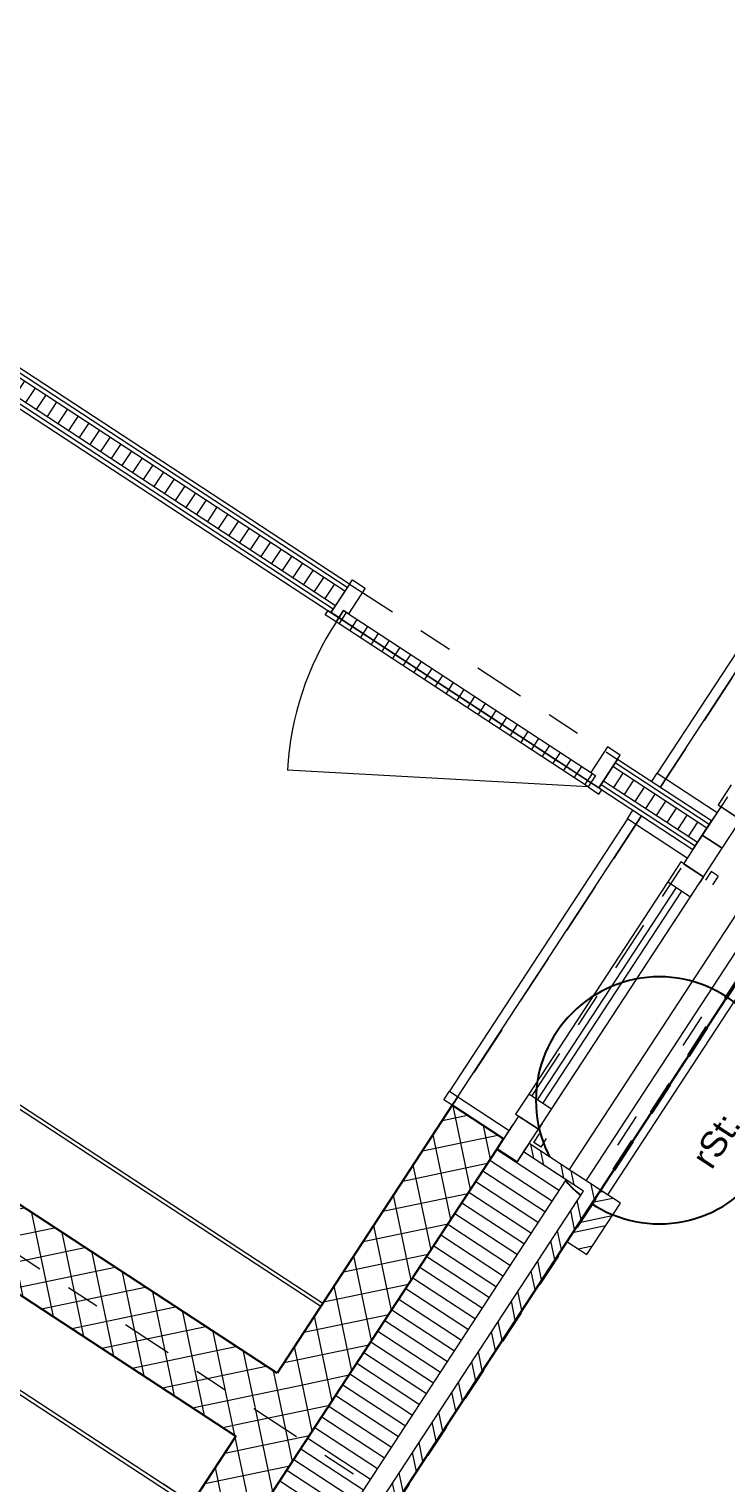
# Model space of a CAD drawing. Header units: metres. Extents: x 2696278.3 to 2696314, y 1245153.2 to 1245192.4.
# Drawn here: x 2696301.103 to 2696303.149, y 1245166.568 to 1245170.835 of the extents above; entities that cross this region are included whole.
import ezdxf

# ---------------------------------------------------------------- set-up
doc = ezdxf.new("R2010")
doc.units = ezdxf.units.M
doc.set_wipeout_variables(frame=1)
for name, pattern in [('000_hbf_Punkt 0.5mm', [0.25, 0, -0.25]), ('000_hbf_Strich 3_1mm Kanten', [0.2, 0.15, -0.05]), ('000_hbf_Strichpunkt 3_1_1mm Achsen', [0.25, 0.15, -0.05, 0, -0.05]), ('Strich 1 für MST 1_200', [0.15, 0.1, -0.05]), ('Strichpunkt 3_1_1mm Achsen', [5, 3, -1, 0, -1]), ('Strichpunkt für MST 1_20', [0.25, 0.15, -0.05, 0, -0.05]), ('Wipeout_Contour', [10000, 0, -10000])]:
    doc.linetypes.add(name, pattern=pattern)
for name, color, linetype in [('010 Fenster', 7, 'Continuous'), ('010 Türen', 7, 'Continuous'), ('0_C21_Aussenwandkonstruktion.3D', 7, 'Continuous'), ('0_C21_Aussenwandkonstruktion.3D Bauteilschraffuren', 7, 'Continuous'), ('0_C21_Aussenwandkonstruktion.3D Schichttrennlinien', 7, 'Continuous'), ('0_C22_Innenwandkonstruktion.3D', 7, 'Continuous'), ('0_C22_Innenwandkonstruktion.3D Bauteilschraffuren', 7, 'Continuous'), ('0_C22_Innenwandkonstruktion.3D Schichttrennlinien', 7, 'Continuous'), ('0_E23_Fassadenbekleidung.3D', 7, 'Continuous'), ('0_E23_Fassadenbekleidung.3D Bauteilschraffuren', 7, 'Continuous'), ('0_E26_Absturzsicherung.3D', 7, 'Continuous'), ('0_E33_Sonnenschutz.3D', 7, 'Continuous'), ('0_G20_Bodenbelag.3D', 7, 'Continuous'), ('1_M01_Achsen.V', 7, 'Continuous'), ('1_R01_Raumstempel.V Kontur', 7, 'Continuous'), ('1_U04_Referenz-Bauperimeter.V', 7, 'Continuous')]:
    doc.layers.add(name, color=color, linetype=linetype)
doc.styles.add('ERSTELLTER_STIL_2', font='arial.ttf')
pattern_1 = [(101.8, (2696295.28941, 1245171.756836), (0.07341505, 0.0153372), []), (101.8, (2696295.264935, 1245171.75172), (0.07341505, 0.0153372), [])]
pattern_2 = [(101.8, (2696295.28941, 1245171.756836), (0.07341505, 0.0153372), []), (191.8, (2696295.28941, 1245171.756836), (-0.0153372, 0.07341505), [])]
pattern_3 = [(191.8, (2696295.28941, 1245171.756836), (-0.0153372, 0.07341505), []), (281.8, (2696295.28941, 1245171.756836), (0.07341505, 0.0153372), [])]
pattern_4 = [(56.8, (2696295.289407, 1245171.756836), (-0.03137866, 0.02053362), [])]

msp = doc.modelspace()

# ---------------------------------------------------------------- linework, layer by layer
at = {"layer": '010 Fenster', "color": 7, "linetype": 'Continuous', "lineweight": 13}
for p, q in [((2696303.8102, 1245169.9688), (2696302.9478, 1245168.6509)), ((2696302.9478, 1245168.6509), (2696302.9729, 1245168.6345)), ((2696303.193, 1245168.5143), (2696303.1344, 1245168.5527)), ((2696302.8601, 1245168.517), (2696302.3373, 1245167.718)), ((2696302.8601, 1245168.517), (2696302.8765, 1245168.5421)), ((2696303.1383, 1245168.4307), (2696303.204, 1245168.5311)), ((2696303.0166, 1245168.3909), (2696302.9783, 1245168.3323)), ((2696303.0836, 1245168.3471), (2696303.0166, 1245168.3909)), ((2696303.025, 1245168.3854), (2696303.0836, 1245168.3471)), ((2696303.0452, 1245168.2885), (2696303.0836, 1245168.3471)), ((2696303.0836, 1245168.3471), (2696303.0726, 1245168.3303)), ((2696302.9783, 1245168.3323), (2696302.5704, 1245167.7089)), ((2696303.0034, 1245168.3159), (2696302.5955, 1245167.6925)), ((2696302.6099, 1245167.6233), (2696303.0726, 1245168.3303)), ((2696302.6122, 1245167.6815), (2696303.0201, 1245168.3049)), ((2696302.9783, 1245168.3323), (2696303.0452, 1245168.2885)), ((2696302.6373, 1245167.6651), (2696303.0452, 1245168.2885)), ((2696302.3373, 1245167.718), (2696302.3624, 1245167.7016)), ((2696302.5704, 1245167.7089), (2696302.532, 1245167.6503)), ((2696302.6373, 1245167.6651), (2696302.5704, 1245167.7089)), ((2696302.599, 1245167.6065), (2696302.6373, 1245167.6651)), ((2696302.532, 1245167.6503), (2696302.599, 1245167.6065)), ((2696302.599, 1245167.6065), (2696302.5404, 1245167.6449)), ((2696302.6099, 1245167.6233), (2696302.599, 1245167.6065))]:
    msp.add_line(p, q, dxfattribs=at)
at = {"layer": '010 Türen', "color": 7, "linetype": 'Continuous', "lineweight": 13}
for q in [(2696302.0049, 1245169.0948), (2696301.862, 1245168.6601)]:
    msp.add_line((2696302.7446, 1245168.6107), q, dxfattribs=at)
msp.add_arc((2696302.7446, 1245168.6107), 0.884, 146.8, 176.8, dxfattribs=at)
at = {"layer": '0_C22_Innenwandkonstruktion.3D', "color": 7, "linetype": 'Continuous', "lineweight": 13, "flags": 128}
for points in [[(2696301.9654, 1245167.0949), (2696299.4719, 1245168.7267)], [(2696299.3377, 1245168.5217), (2696301.8313, 1245166.8899)], [(2696301.71, 1245166.7064), (2696299.7151, 1245168.0118)], [(2696299.581, 1245167.8068), (2696301.5758, 1245166.5014)], [(2696301.8313, 1245166.8899), (2696301.9654, 1245167.0949)], [(2696301.5758, 1245166.5014), (2696301.71, 1245166.7064)]]:
    msp.add_lwpolyline(points, dxfattribs=at)
at = {"layer": '0_E26_Absturzsicherung.3D', "color": 7, "linetype": 'Continuous', "lineweight": 13, "flags": 128}
for points in [[(2696304.1617, 1245169.7388), (2696302.6888, 1245167.488)], [(2696302.739, 1245167.4552), (2696304.2119, 1245169.706)], [(2696302.6888, 1245167.488), (2696302.739, 1245167.4552)]]:
    msp.add_lwpolyline(points, dxfattribs=at)
at = {"layer": '0_E33_Sonnenschutz.3D', "color": 7, "linetype": 'Strichpunkt für MST 1_20', "lineweight": 13}
for p, q in [((2696303.1056, 1245168.3625), (2696303.0892, 1245168.3374)), ((2696303.1266, 1245168.3489), (2696303.1056, 1245168.3625)), ((2696303.1266, 1245168.3489), (2696303.1101, 1245168.3237))]:
    msp.add_line(p, q, dxfattribs=at)
at = {"layer": '0_G20_Bodenbelag.3D', "color": 255, "linetype": 'Wipeout_Contour', "lineweight": 18, "flags": 128}
for points in [[(2696300.3432, 1245172.7337), (2696300.4268, 1245172.6789), (2696299.3207, 1245170.9886), (2696302.9565, 1245168.6094), (2696304.6074, 1245171.1323), (2696300.9717, 1245173.5115), (2696300.9416, 1245173.4655), (2696300.8579, 1245173.5202)], [(2696302.0276, 1245169.0978), (2696299.5631, 1245170.7106), (2696298.6213, 1245169.2713), (2696301.9599, 1245167.0866), (2696302.9018, 1245168.5258), (2696302.7762, 1245168.6079)], [(2696301.5813, 1245166.5098), (2696298.7455, 1245168.3654), (2696297.8037, 1245166.9262), (2696299.8161, 1245165.6093), (2696300.5558, 1245165.1253), (2696300.6395, 1245165.0705)]]:
    msp.add_lwpolyline(points, close=True, dxfattribs=at)
at = {"layer": '1_R01_Raumstempel.V Kontur', "color": 21, "linetype": 'Continuous', "lineweight": 0, "true_color": 0xffa8a8, "flags": 128}
for points in [[(2696300.4022, 1245172.6413), (2696299.3208, 1245170.9886), (2696302.0444, 1245169.2063), (2696301.9897, 1245169.1226), (2696302.7762, 1245168.6079), (2696302.8309, 1245168.6915), (2696302.9564, 1245168.6094), (2696304.6074, 1245171.1323), (2696300.9717, 1245173.5115), (2696300.9169, 1245173.4278), (2696300.8332, 1245173.4826), (2696300.3185, 1245172.696)], [(2696302.9016, 1245168.5256), (2696299.563, 1245170.7104), (2696298.6213, 1245169.2713), (2696301.9599, 1245167.0866)], [(2696298.7455, 1245168.3654), (2696297.8037, 1245166.9262), (2696300.6403, 1245165.07), (2696301.5821, 1245166.5092)]]:
    msp.add_lwpolyline(points, close=True, dxfattribs=at)

# ---------------------------------------------------------------- texts
at = {"layer": '010 Fenster', "color": 7, "lineweight": 13, "insert": (2696303.1337, 1245167.6619), "char_height": 0.075, "attachment_point": 3, "rotation": 56.8, "style": 'ERSTELLTER_STIL_2'}
msp.add_mtext('\\A1;{\\pqr;\\fArial|b0|i0|c0|p0;\\W1.000000;rSt:}', dxfattribs=at)

# ---------------------------------------------------------------- wipeouts: each hides what was drawn before it
at = {"color": 254, "linetype": 'Wipeout_Contour', "lineweight": 0, "ltscale": 34.669138}
msp.add_wipeout([(2696302.3377, 1245166.7498), (2696302.3126, 1245166.7662), (2696301.995, 1245166.2809), (2696302.0201, 1245166.2645)], dxfattribs=at).dxf.layer = '0_E23_Fassadenbekleidung.3D Bauteilschraffuren'

# ---------------------------------------------------------------- next in the draw order: linework, layer by layer
at = {"layer": '0_E23_Fassadenbekleidung.3D', "color": 253, "linetype": 'Continuous', "lineweight": 13, "true_color": 0xacacac, "flags": 128}
msp.add_lwpolyline([(2696302.3377, 1245166.7498), (2696302.3126, 1245166.7662), (2696301.995, 1245166.2809), (2696302.0201, 1245166.2645)], close=True, dxfattribs=at)

# ---------------------------------------------------------------- next in the draw order: wipeouts: each hides what was drawn before it
at = {"color": 254, "linetype": 'Wipeout_Contour', "lineweight": 0, "ltscale": 34.577904}
msp.add_wipeout([(2696302.6799, 1245167.2728), (2696302.6548, 1245167.2892), (2696302.3181, 1245166.7746), (2696302.3432, 1245166.7582)], dxfattribs=at).dxf.layer = '0_E23_Fassadenbekleidung.3D Bauteilschraffuren'

# ---------------------------------------------------------------- next in the draw order: linework, layer by layer
at = {"layer": '0_E23_Fassadenbekleidung.3D', "color": 253, "linetype": 'Continuous', "lineweight": 13, "true_color": 0xacacac, "flags": 128}
msp.add_lwpolyline([(2696302.6799, 1245167.2728), (2696302.6548, 1245167.2892), (2696302.3181, 1245166.7746), (2696302.3432, 1245166.7582)], close=True, dxfattribs=at)

# ---------------------------------------------------------------- next in the draw order: wipeouts: each hides what was drawn before it
at = {"color": 254, "linetype": 'Wipeout_Contour', "lineweight": 0, "ltscale": 34.789118}
msp.add_wipeout([(2696302.7808, 1245167.4278), (2696302.6822, 1245167.2772), (2696302.7408, 1245167.2389), (2696302.8394, 1245167.3895)], dxfattribs=at).dxf.layer = '0_E23_Fassadenbekleidung.3D Bauteilschraffuren'

# ---------------------------------------------------------------- next in the draw order: hatches: boundary and pattern name
at = {"layer": '0_E23_Fassadenbekleidung.3D Bauteilschraffuren', "linetype": 'Continuous', "lineweight": 0, "true_color": 0x000000}
h = msp.add_hatch(dxfattribs=at)
h.set_pattern_fill('NATURSTEIN__ALLGEMEIN__G_C6', color=18, angle=-33.2, style=0, pattern_type=2)
h.set_pattern_definition([(191.8, (2696295.28941, 1245171.756836), (-0.0153372, 0.07341505), []), (191.8, (2696295.29452, 1245171.732364), (-0.0153372, 0.07341505), [])])
h.paths.add_polyline_path([(2696302.7808, 1245167.4278), (2696302.6822, 1245167.2772), (2696302.7408, 1245167.2389), (2696302.8394, 1245167.3895)])

# ---------------------------------------------------------------- next in the draw order: linework, layer by layer
at = {"layer": '0_C21_Aussenwandkonstruktion.3D', "color": 255, "linetype": '000_hbf_Punkt 0.5mm', "lineweight": 0, "flags": 128}
for points in [[(2696304.2275, 1245169.6934), (2696303.3224, 1245168.3103), (2696303.3223, 1245168.3102), (2696302.7557, 1245167.4442)], [(2696302.7808, 1245167.4278), (2696303.3474, 1245168.2938), (2696303.3475, 1245168.2939), (2696304.2526, 1245169.6769)], [(2696302.7557, 1245167.4442), (2696302.7546, 1245167.4426)], [(2696302.7546, 1245167.4426), (2696302.7797, 1245167.4261)]]:
    msp.add_lwpolyline(points, dxfattribs=at)
at = {"layer": '0_C21_Aussenwandkonstruktion.3D', "color": 7, "linetype": 'Continuous', "lineweight": 5, "flags": 128}
for points in [[(2696302.7557, 1245167.4442), (2696302.7808, 1245167.4278)], [(2696302.7797, 1245167.4261), (2696302.7808, 1245167.4278)]]:
    msp.add_lwpolyline(points, dxfattribs=at)
at = {"layer": '0_E23_Fassadenbekleidung.3D', "color": 7, "linetype": 'Continuous', "lineweight": 13, "flags": 128}
for points in [[(2696302.7808, 1245167.4278), (2696302.6822, 1245167.2772)], [(2696302.8394, 1245167.3895), (2696302.7808, 1245167.4278)], [(2696302.7408, 1245167.2389), (2696302.8394, 1245167.3895)], [(2696302.6822, 1245167.2772), (2696302.7408, 1245167.2389)]]:
    msp.add_lwpolyline(points, dxfattribs=at)
at = {"layer": '1_U04_Referenz-Bauperimeter.V', "color": 12, "linetype": 'Strich 1 für MST 1_200', "lineweight": 50, "true_color": 0xc4000b}
msp.add_lwpolyline([(2696296.971, 1245189.598), (2696311.197, 1245180.29), (2696295.319, 1245156.023), (2696281.093, 1245165.331)], close=True, dxfattribs=at)
at = {"layer": '1_U04_Referenz-Bauperimeter.V', "color": 32, "linetype": 'Continuous', "lineweight": 25, "true_color": 0xe66900}
msp.add_lwpolyline([(2696296.971, 1245189.598), (2696311.197, 1245180.29), (2696295.319, 1245156.023), (2696281.093, 1245165.331)], close=True, dxfattribs=at)
msp.add_lwpolyline([(2696302.5915, 1245167.691, 0.414214), (2696302.954, 1245167.3285, 0.414214), (2696303.3165, 1245167.691, 0.414214), (2696302.954, 1245168.0535, 0.414214)], format="xyb", close=True, dxfattribs=at)

# ---------------------------------------------------------------- next in the draw order: wipeouts: each hides what was drawn before it
at = {"color": 254, "linetype": 'Wipeout_Contour', "lineweight": 0, "ltscale": 49.455053}
msp.add_wipeout([(2696302.9564, 1245168.6094), (2696302.9016, 1245168.5256), (2696303.0523, 1245168.4271), (2696303.0797, 1245168.469), (2696303.0798, 1245168.4691), (2696303.1071, 1245168.5108)], dxfattribs=at).dxf.layer = '0_C21_Aussenwandkonstruktion.3D Bauteilschraffuren'
at = {"color": 254, "linetype": 'Wipeout_Contour', "lineweight": 0, "ltscale": 34.886646}
msp.add_wipeout([(2696302.7309, 1245167.4246), (2696301.5809, 1245165.6673), (2696301.6144, 1245165.6454), (2696302.7644, 1245167.4027)], dxfattribs=at).dxf.layer = '0_C21_Aussenwandkonstruktion.3D Bauteilschraffuren'
at = {"color": 254, "linetype": 'Wipeout_Contour', "lineweight": 0, "ltscale": 23.165671}
msp.add_wipeout([(2696301.9965, 1245169.1331), (2696299.5699, 1245170.721), (2696299.5631, 1245170.7106), (2696301.9897, 1245169.1226)], dxfattribs=at).dxf.layer = '0_C22_Innenwandkonstruktion.3D Bauteilschraffuren'

# ---------------------------------------------------------------- next in the draw order: hatches: boundary and pattern name
at = {"layer": '0_C21_Aussenwandkonstruktion.3D Bauteilschraffuren', "linetype": 'Continuous', "lineweight": 0, "true_color": 0x000000}
h = msp.add_hatch(dxfattribs=at)
h.set_pattern_fill('BETON_0001', color=18, angle=-33.2, style=0, pattern_type=2)
h.set_pattern_definition(pattern_2)
h.paths.add_polyline_path([(2696302.9564, 1245168.6094), (2696302.9016, 1245168.5256), (2696303.0523, 1245168.4271), (2696303.0797, 1245168.469), (2696303.0798, 1245168.4691), (2696303.1071, 1245168.5108)])
h = msp.add_hatch(dxfattribs=at)
h.set_pattern_fill('NATURSTEIN__ALLGEMEIN_0001', color=18, angle=-33.2, style=0, pattern_type=2)
h.set_pattern_definition(pattern_1)
h.paths.add_polyline_path([(2696302.7309, 1245167.4246), (2696301.5809, 1245165.6673), (2696301.6144, 1245165.6454), (2696302.7644, 1245167.4027)])

# ---------------------------------------------------------------- next in the draw order: linework, layer by layer
at = {"layer": '010 Fenster', "color": 7, "linetype": '000_hbf_Strich 3_1mm Kanten', "lineweight": 13}
msp.add_line((2696303.8517, 1245169.9775), (2696302.9564, 1245168.6094), dxfattribs=at)
at = {"layer": '010 Fenster', "color": 7, "linetype": 'Continuous', "lineweight": 13}
for p, q in [((2696302.9313, 1245168.6258), (2696302.9478, 1245168.6509)), ((2696302.9564, 1245168.6094), (2696302.9313, 1245168.6258)), ((2696302.9564, 1245168.6094), (2696302.9729, 1245168.6345)), ((2696302.9729, 1245168.6345), (2696302.9564, 1245168.6094)), ((2696303.1071, 1245168.5108), (2696302.9564, 1245168.6094)), ((2696302.9729, 1245168.6345), (2696303.1235, 1245168.5359)), ((2696303.1644, 1245168.6167), (2696303.1261, 1245168.5581)), ((2696303.1344, 1245168.5527), (2696303.0797, 1245168.469)), ((2696303.1261, 1245168.5581), (2696303.193, 1245168.5143)), ((2696302.8852, 1245168.5005), (2696302.8601, 1245168.517)), ((2696302.8765, 1245168.5421), (2696302.9016, 1245168.5256)), ((2696302.8852, 1245168.5005), (2696302.9016, 1245168.5256)), ((2696302.9016, 1245168.5256), (2696302.8852, 1245168.5005)), ((2696302.9016, 1245168.5256), (2696303.0523, 1245168.4271)), ((2696303.1235, 1245168.5359), (2696303.1071, 1245168.5108)), ((2696303.0358, 1245168.402), (2696302.8852, 1245168.5005)), ((2696303.0798, 1245168.4691), (2696303.025, 1245168.3854)), ((2696303.0797, 1245168.469), (2696303.1383, 1245168.4307)), ((2696303.1383, 1245168.4308), (2696303.0798, 1245168.4691)), ((2696303.0523, 1245168.4271), (2696303.0358, 1245168.402)), ((2696303.0726, 1245168.3303), (2696303.1383, 1245168.4308))]:
    msp.add_line(p, q, dxfattribs=at)
at = {"layer": '0_C21_Aussenwandkonstruktion.3D', "color": 7, "linetype": 'Continuous', "lineweight": 25, "flags": 128}
msp.add_lwpolyline([(2696302.9564, 1245168.6094), (2696302.9016, 1245168.5256)], dxfattribs=at)

# ---------------------------------------------------------------- next in the draw order: wipeouts: each hides what was drawn before it
at = {"color": 254, "linetype": 'Wipeout_Contour', "lineweight": 0, "ltscale": 23.17825}
msp.add_wipeout([(2696299.5699, 1245170.721), (2696301.9965, 1245169.1331), (2696302.0034, 1245169.1436), (2696299.5768, 1245170.7315)], dxfattribs=at).dxf.layer = '0_C22_Innenwandkonstruktion.3D Bauteilschraffuren'

# ---------------------------------------------------------------- next in the draw order: linework, layer by layer
at = {"layer": '010 Türen', "color": 7, "linetype": 'Continuous', "lineweight": 13}
msp.add_line((2696302.0049, 1245169.0948), (2696301.9731, 1245169.1156), dxfattribs=at)

# ---------------------------------------------------------------- next in the draw order: wipeouts: each hides what was drawn before it
at = {"color": 254, "linetype": 'Wipeout_Contour', "lineweight": 0, "ltscale": 69.028694}
msp.add_wipeout([(2696302.4774, 1245167.5486), (2696301.3658, 1245165.8499), (2696301.4244, 1245165.8116), (2696301.4052, 1245165.7823), (2696301.5307, 1245165.7002), (2696302.6807, 1245167.4575), (2696302.5552, 1245167.5396), (2696302.536, 1245167.5103)], dxfattribs=at).dxf.layer = '0_C21_Aussenwandkonstruktion.3D Bauteilschraffuren'
at = {"color": 254, "linetype": 'Wipeout_Contour', "lineweight": 0, "ltscale": 23.256024}
msp.add_wipeout([(2696299.611, 1245170.7838), (2696302.0376, 1245169.1959), (2696302.0444, 1245169.2063), (2696299.6178, 1245170.7942)], dxfattribs=at).dxf.layer = '0_C22_Innenwandkonstruktion.3D Bauteilschraffuren'

# ---------------------------------------------------------------- next in the draw order: hatches: boundary and pattern name
at = {"layer": '0_C21_Aussenwandkonstruktion.3D Bauteilschraffuren', "linetype": 'Continuous', "lineweight": 0, "true_color": 0x000000}
h = msp.add_hatch(dxfattribs=at)
h.set_pattern_fill('DÄMMSTOFF__ALLGEMEIN_VER_31', color=18, angle=-33.2, style=0, pattern_type=2)
h.set_pattern_definition([(146.8, (2696295.289407, 1245171.756836), (0.02053362, 0.03137866), [])])
h.paths.add_polyline_path([(2696302.4774, 1245167.5486), (2696301.3658, 1245165.8499), (2696301.4244, 1245165.8116), (2696301.4052, 1245165.7823), (2696301.5307, 1245165.7002), (2696302.6807, 1245167.4575), (2696302.5552, 1245167.5396), (2696302.536, 1245167.5103)])

# ---------------------------------------------------------------- next in the draw order: wipeouts: each hides what was drawn before it
at = {"color": 254, "linetype": 'Wipeout_Contour', "lineweight": 0, "ltscale": 23.242789}
msp.add_wipeout([(2696299.611, 1245170.7838), (2696299.6041, 1245170.7733), (2696302.0307, 1245169.1854), (2696302.0376, 1245169.1959)], dxfattribs=at).dxf.layer = '0_C22_Innenwandkonstruktion.3D Bauteilschraffuren'

# ---------------------------------------------------------------- next in the draw order: linework, layer by layer
at = {"layer": '010 Türen', "color": 7, "linetype": 'Continuous', "lineweight": 13}
msp.add_line((2696302.0527, 1245169.2189), (2696302.0903, 1245169.1942), dxfattribs=at)

# ---------------------------------------------------------------- next in the draw order: wipeouts: each hides what was drawn before it
at = {"color": 254, "linetype": 'Wipeout_Contour', "lineweight": 0, "ltscale": 40.903097}
msp.add_wipeout([(2696302.346, 1245167.6765), (2696301.8313, 1245166.8899), (2696301.9819, 1245166.7914), (2696302.4774, 1245167.5486), (2696302.4966, 1245167.5779)], dxfattribs=at).dxf.layer = '0_C21_Aussenwandkonstruktion.3D Bauteilschraffuren'
at = {"color": 254, "linetype": 'Wipeout_Contour', "lineweight": 0, "ltscale": 34.163492}
msp.add_wipeout([(2696302.7644, 1245167.4027), (2696302.7808, 1245167.4278), (2696302.5716, 1245167.5647), (2696302.5552, 1245167.5396)], dxfattribs=at).dxf.layer = '0_C21_Aussenwandkonstruktion.3D Bauteilschraffuren'
at = {"color": 254, "linetype": 'Wipeout_Contour', "lineweight": 0, "ltscale": 41.478209}
msp.add_wipeout([(2696301.7108, 1245166.7058), (2696301.196, 1245165.9192), (2696301.3466, 1245165.8206), (2696301.3658, 1245165.8499), (2696301.8614, 1245166.6073)], dxfattribs=at).dxf.layer = '0_C21_Aussenwandkonstruktion.3D Bauteilschraffuren'
at = {"color": 254, "linetype": 'Wipeout_Contour', "lineweight": 0, "ltscale": 23.20868}
msp.add_wipeout([(2696299.5768, 1245170.7315), (2696302.0034, 1245169.1436), (2696302.0307, 1245169.1854), (2696299.6041, 1245170.7733)], dxfattribs=at).dxf.layer = '0_C22_Innenwandkonstruktion.3D Bauteilschraffuren'

# ---------------------------------------------------------------- next in the draw order: hatches: boundary and pattern name
at = {"layer": '0_C21_Aussenwandkonstruktion.3D Bauteilschraffuren', "linetype": 'Continuous', "lineweight": 0, "true_color": 0x000000}
h = msp.add_hatch(dxfattribs=at)
h.set_pattern_fill('BETON_0001', color=18, angle=-33.2, style=0, pattern_type=2)
h.set_pattern_definition(pattern_2)
h.paths.add_polyline_path([(2696302.346, 1245167.6765), (2696301.8313, 1245166.8899), (2696301.9819, 1245166.7914), (2696302.4774, 1245167.5486), (2696302.4966, 1245167.5779)])
h = msp.add_hatch(dxfattribs=at)
h.set_pattern_fill('NATURSTEIN__ALLGEMEIN_0001', color=18, angle=-33.2, style=0, pattern_type=2)
h.set_pattern_definition(pattern_1)
h.paths.add_polyline_path([(2696302.7644, 1245167.4027), (2696302.7808, 1245167.4278), (2696302.5716, 1245167.5647), (2696302.5552, 1245167.5396)])
h = msp.add_hatch(dxfattribs=at)
h.set_pattern_fill('BETON_0001', color=18, angle=-33.2, style=0, pattern_type=2)
h.set_pattern_definition(pattern_2)
h.paths.add_polyline_path([(2696301.7108, 1245166.7058), (2696301.196, 1245165.9192), (2696301.3466, 1245165.8206), (2696301.3658, 1245165.8499), (2696301.8614, 1245166.6073)])
at = {"layer": '0_C22_Innenwandkonstruktion.3D Bauteilschraffuren', "linetype": 'Continuous', "lineweight": 0, "true_color": 0x000000}
h = msp.add_hatch(dxfattribs=at)
h.set_pattern_fill('DÄMMSTOFF__ALLGEMEIN_VER_31', color=18, angle=-33.2, style=0, pattern_type=2)
h.set_pattern_definition(pattern_4)
h.paths.add_polyline_path([(2696299.5768, 1245170.7315), (2696302.0034, 1245169.1436), (2696302.0307, 1245169.1854), (2696299.6041, 1245170.7733)])

# ---------------------------------------------------------------- next in the draw order: linework, layer by layer
at = {"layer": '010 Fenster', "color": 7, "linetype": '000_hbf_Strich 3_1mm Kanten', "lineweight": 13}
msp.add_line((2696302.9016, 1245168.5256), (2696302.346, 1245167.6765), dxfattribs=at)
at = {"layer": '010 Fenster', "color": 7, "linetype": 'Strichpunkt 3_1_1mm Achsen', "lineweight": 13}
msp.add_line((2696303.3475, 1245168.2939), (2696302.7808, 1245167.4278), dxfattribs=at)
at = {"layer": '010 Fenster', "color": 7, "linetype": 'Continuous', "lineweight": 13}
for p, q in [((2696303.3684, 1245168.2802), (2696302.8017, 1245167.4141)), ((2696302.3209, 1245167.6929), (2696302.3373, 1245167.718)), ((2696302.346, 1245167.6765), (2696302.3624, 1245167.7016)), ((2696302.3624, 1245167.7016), (2696302.346, 1245167.6765)), ((2696302.3624, 1245167.7016), (2696302.513, 1245167.603)), ((2696302.346, 1245167.6765), (2696302.3209, 1245167.6929)), ((2696302.4966, 1245167.5779), (2696302.346, 1245167.6765)), ((2696302.5404, 1245167.6449), (2696302.4774, 1245167.5486)), ((2696302.536, 1245167.5103), (2696302.6099, 1245167.6233)), ((2696302.513, 1245167.603), (2696302.4966, 1245167.5779)), ((2696302.536, 1245167.5103), (2696302.4774, 1245167.5486)), ((2696302.536, 1245167.5103), (2696302.4774, 1245167.5486)), ((2696302.5552, 1245167.5396), (2696302.536, 1245167.5103)), ((2696302.5552, 1245167.5396), (2696302.536, 1245167.5103)), ((2696302.8017, 1245167.4141), (2696302.7808, 1245167.4278))]:
    msp.add_line(p, q, dxfattribs=at)
at = {"layer": '010 Fenster', "color": 7, "linetype": 'Continuous', "lineweight": 25}
for p, q in [((2696302.4966, 1245167.5779), (2696302.346, 1245167.6765)), ((2696302.4966, 1245167.5779), (2696302.346, 1245167.6765)), ((2696302.4774, 1245167.5486), (2696302.4966, 1245167.5779)), ((2696302.4774, 1245167.5486), (2696302.4966, 1245167.5779))]:
    msp.add_line(p, q, dxfattribs=at)
at = {"layer": '010 Fenster', "color": 7, "linetype": 'Continuous', "lineweight": 5}
for p, q in [((2696302.5552, 1245167.5396), (2696302.5716, 1245167.5647)), ((2696302.5552, 1245167.5396), (2696302.5716, 1245167.5647)), ((2696302.6971, 1245167.4826), (2696302.5716, 1245167.5647)), ((2696302.7473, 1245167.4497), (2696302.6971, 1245167.4826)), ((2696302.7808, 1245167.4278), (2696302.7473, 1245167.4497))]:
    msp.add_line(p, q, dxfattribs=at)
at = {"layer": '010 Türen', "color": 7, "linetype": 'Continuous', "lineweight": 13}
for p, q in [((2696301.9897, 1245169.1226), (2696302.0527, 1245169.2189)), ((2696302.0376, 1245169.1959), (2696302.0307, 1245169.1854)), ((2696302.0376, 1245169.1959), (2696302.0307, 1245169.1854)), ((2696302.0444, 1245169.2063), (2696302.0376, 1245169.1959)), ((2696302.0444, 1245169.2063), (2696302.0376, 1245169.1959)), ((2696302.0903, 1245169.1942), (2696302.041, 1245169.1189)), ((2696302.0307, 1245169.1854), (2696302.0034, 1245169.1436)), ((2696302.0307, 1245169.1854), (2696302.0034, 1245169.1436)), ((2696301.9731, 1245169.1156), (2696301.9813, 1245169.1281)), ((2696301.9813, 1245169.1281), (2696301.9897, 1245169.1226)), ((2696301.9965, 1245169.1331), (2696301.9897, 1245169.1226)), ((2696301.9965, 1245169.1331), (2696301.9897, 1245169.1226)), ((2696302.0034, 1245169.1436), (2696301.9965, 1245169.1331)), ((2696302.0034, 1245169.1436), (2696301.9965, 1245169.1331)), ((2696302.0268, 1245169.1282), (2696302.0049, 1245169.0948)), ((2696302.0049, 1245169.0948), (2696302.0268, 1245169.1282)), ((2696302.041, 1245169.1189), (2696302.0268, 1245169.1282))]:
    msp.add_line(p, q, dxfattribs=at)
at = {"layer": '0_C21_Aussenwandkonstruktion.3D', "color": 7, "linetype": 'Continuous', "lineweight": 25}
for p, q in [((2696302.4966, 1245167.5779), (2696302.346, 1245167.6765)), ((2696302.4774, 1245167.5486), (2696302.4966, 1245167.5779))]:
    msp.add_line(p, q, dxfattribs=at)
at = {"layer": '0_C21_Aussenwandkonstruktion.3D', "color": 7, "linetype": 'Continuous', "lineweight": 13}
for p, q in [((2696302.536, 1245167.5103), (2696302.4774, 1245167.5486)), ((2696302.5552, 1245167.5396), (2696302.536, 1245167.5103))]:
    msp.add_line(p, q, dxfattribs=at)
at = {"layer": '0_C21_Aussenwandkonstruktion.3D', "color": 7, "linetype": 'Continuous', "lineweight": 5}
for p, q in [((2696302.5552, 1245167.5396), (2696302.5716, 1245167.5647)), ((2696302.6971, 1245167.4826), (2696302.5716, 1245167.5647)), ((2696302.7473, 1245167.4497), (2696302.6971, 1245167.4826)), ((2696302.7557, 1245167.4442), (2696302.7473, 1245167.4497)), ((2696302.7644, 1245167.4027), (2696302.7797, 1245167.4261))]:
    msp.add_line(p, q, dxfattribs=at)
at = {"layer": '0_C21_Aussenwandkonstruktion.3D', "color": 7, "linetype": 'Continuous', "lineweight": 25, "flags": 128}
for points in [[(2696302.346, 1245167.6765), (2696301.8313, 1245166.8899)], [(2696301.7108, 1245166.7058), (2696301.196, 1245165.9192)]]:
    msp.add_lwpolyline(points, dxfattribs=at)
at = {"layer": '0_C21_Aussenwandkonstruktion.3D', "color": 7, "linetype": 'Continuous', "lineweight": 5, "flags": 128}
msp.add_lwpolyline([(2696301.6144, 1245165.6454), (2696302.7644, 1245167.4027)], dxfattribs=at)
at = {"layer": '0_C21_Aussenwandkonstruktion.3D Schichttrennlinien', "color": 7, "linetype": 'Continuous', "lineweight": 25}
for p, q in [((2696301.9819, 1245166.7914), (2696302.4774, 1245167.5486)), ((2696301.8614, 1245166.6073), (2696301.9819, 1245166.7914)), ((2696301.3658, 1245165.8499), (2696301.8614, 1245166.6073))]:
    msp.add_line(p, q, dxfattribs=at)
at = {"layer": '0_C21_Aussenwandkonstruktion.3D Schichttrennlinien', "color": 7, "linetype": 'Continuous', "lineweight": 5}
for p, q in [((2696302.7309, 1245167.4246), (2696302.5552, 1245167.5396)), ((2696301.5307, 1245165.7002), (2696302.6807, 1245167.4575)), ((2696301.5809, 1245165.6673), (2696302.7309, 1245167.4246))]:
    msp.add_line(p, q, dxfattribs=at)
at = {"layer": '0_C22_Innenwandkonstruktion.3D', "color": 7, "linetype": 'Continuous', "lineweight": 13}
for p, q in [((2696302.0376, 1245169.1959), (2696302.0307, 1245169.1854)), ((2696302.0444, 1245169.2063), (2696302.0376, 1245169.1959)), ((2696302.0307, 1245169.1854), (2696302.0034, 1245169.1436)), ((2696301.9965, 1245169.1331), (2696301.9897, 1245169.1226)), ((2696302.0034, 1245169.1436), (2696301.9965, 1245169.1331))]:
    msp.add_line(p, q, dxfattribs=at)
at = {"layer": '0_C22_Innenwandkonstruktion.3D', "color": 7, "linetype": 'Continuous', "lineweight": 13, "flags": 128}
for points in [[(2696302.0444, 1245169.2063), (2696299.6178, 1245170.7942)], [(2696299.5631, 1245170.7106), (2696301.9897, 1245169.1226)]]:
    msp.add_lwpolyline(points, dxfattribs=at)
at = {"layer": '0_C22_Innenwandkonstruktion.3D Schichttrennlinien', "color": 7, "linetype": 'Continuous', "lineweight": 5}
for p, q in [((2696302.0307, 1245169.1854), (2696299.6041, 1245170.7733)), ((2696302.0376, 1245169.1959), (2696299.611, 1245170.7838)), ((2696299.5768, 1245170.7315), (2696302.0034, 1245169.1436)), ((2696299.5699, 1245170.721), (2696301.9965, 1245169.1331))]:
    msp.add_line(p, q, dxfattribs=at)
at = {"layer": '0_E33_Sonnenschutz.3D', "color": 7, "linetype": 'Strichpunkt für MST 1_20', "lineweight": 13}
for p, q in [((2696302.5854, 1245167.5676), (2696302.6019, 1245167.5927)), ((2696302.6064, 1245167.5539), (2696302.6228, 1245167.579)), ((2696302.6064, 1245167.5539), (2696302.5854, 1245167.5676))]:
    msp.add_line(p, q, dxfattribs=at)

# ---------------------------------------------------------------- next in the draw order: wipeouts: each hides what was drawn before it
at = {"color": 254, "linetype": 'Wipeout_Contour', "lineweight": 0, "ltscale": 33.195618}
msp.add_wipeout([(2696303.0592, 1245168.4377), (2696302.7831, 1245168.6184), (2696302.7762, 1245168.6079), (2696303.0524, 1245168.4272)], dxfattribs=at).dxf.layer = '0_C22_Innenwandkonstruktion.3D Bauteilschraffuren'
at = {"color": 254, "linetype": 'Wipeout_Contour', "lineweight": 0, "ltscale": 33.070452}
msp.add_wipeout([(2696301.8313, 1245166.8899), (2696301.7108, 1245166.7058), (2696301.8614, 1245166.6073), (2696301.9819, 1245166.7914)], dxfattribs=at).dxf.layer = '0_C22_Innenwandkonstruktion.3D Bauteilschraffuren'

# ---------------------------------------------------------------- next in the draw order: hatches: boundary and pattern name
at = {"layer": '0_C22_Innenwandkonstruktion.3D Bauteilschraffuren', "linetype": 'Continuous', "lineweight": 0, "true_color": 0x000000}
h = msp.add_hatch(dxfattribs=at)
h.set_pattern_fill('BETON_0001', color=18, angle=-33.2, style=0, pattern_type=2)
h.set_pattern_definition(pattern_3)
h.paths.add_polyline_path([(2696301.8313, 1245166.8899), (2696301.7108, 1245166.7058), (2696301.8614, 1245166.6073), (2696301.9819, 1245166.7914)])

# ---------------------------------------------------------------- next in the draw order: linework, layer by layer
at = {"layer": '0_C21_Aussenwandkonstruktion.3D Schichttrennlinien', "color": 7, "linetype": 'Continuous', "lineweight": 25}
msp.add_line((2696301.8614, 1245166.6073), (2696301.9819, 1245166.7914), dxfattribs=at)

# ---------------------------------------------------------------- next in the draw order: wipeouts: each hides what was drawn before it
at = {"color": 254, "linetype": 'Wipeout_Contour', "lineweight": 0, "ltscale": 33.204462}
msp.add_wipeout([(2696303.0661, 1245168.4482), (2696302.7899, 1245168.6289), (2696302.7831, 1245168.6184), (2696303.0592, 1245168.4377)], dxfattribs=at).dxf.layer = '0_C22_Innenwandkonstruktion.3D Bauteilschraffuren'

# ---------------------------------------------------------------- next in the draw order: hatches: boundary and pattern name
at = {"layer": '0_C22_Innenwandkonstruktion.3D Bauteilschraffuren', "linetype": 'Continuous', "lineweight": 0, "true_color": 0xffffff}
h = msp.add_hatch(dxfattribs=at)
h.set_pattern_fill('DÄMMSTOFF__ALLGEMEIN_VER_31', angle=-33.2, style=0, pattern_type=2)
h.set_pattern_definition(pattern_4)
h.paths.add_polyline_path([(2696302.7665, 1245168.6442), (2696302.0268, 1245169.1282), (2696302.0049, 1245169.0948), (2696302.7446, 1245168.6107)])

# ---------------------------------------------------------------- next in the draw order: linework, layer by layer
at = {"layer": '010 Türen', "color": 7, "linetype": 'Continuous', "lineweight": 13}
for p, q in [((2696302.0268, 1245169.1282), (2696302.7665, 1245168.6442)), ((2696302.7665, 1245168.6442), (2696302.7446, 1245168.6107)), ((2696302.7665, 1245168.6442), (2696302.7446, 1245168.6107)), ((2696302.7523, 1245168.6535), (2696302.7665, 1245168.6442))]:
    msp.add_line(p, q, dxfattribs=at)

# ---------------------------------------------------------------- next in the draw order: wipeouts: each hides what was drawn before it
at = {"color": 254, "linetype": 'Wipeout_Contour', "lineweight": 0, "ltscale": 25.30325}
msp.add_wipeout([(2696298.5562, 1245168.7702), (2696301.7108, 1245166.7058), (2696301.8313, 1245166.8899), (2696298.6767, 1245168.9542)], dxfattribs=at).dxf.layer = '0_C22_Innenwandkonstruktion.3D Bauteilschraffuren'
at = {"color": 254, "linetype": 'Wipeout_Contour', "lineweight": 0, "ltscale": 33.259054}
msp.add_wipeout([(2696302.831, 1245168.6916), (2696302.8242, 1245168.6812), (2696303.1003, 1245168.5005), (2696303.1071, 1245168.5109)], dxfattribs=at).dxf.layer = '0_C22_Innenwandkonstruktion.3D Bauteilschraffuren'

# ---------------------------------------------------------------- next in the draw order: hatches: boundary and pattern name
at = {"layer": '0_C22_Innenwandkonstruktion.3D Bauteilschraffuren', "linetype": 'Continuous', "lineweight": 0, "true_color": 0x000000}
h = msp.add_hatch(dxfattribs=at)
h.set_pattern_fill('BETON_0001', color=18, angle=-33.2, style=0, pattern_type=2)
h.set_pattern_definition(pattern_3)
h.paths.add_polyline_path([(2696298.5562, 1245168.7702), (2696301.7108, 1245166.7058), (2696301.8313, 1245166.8899), (2696298.6767, 1245168.9542)])

# ---------------------------------------------------------------- next in the draw order: linework, layer by layer
at = {"layer": '010 Türen', "color": 7, "linetype": 'Continuous', "lineweight": 13}
msp.add_line((2696302.8392, 1245168.7042), (2696302.8016, 1245168.7288), dxfattribs=at)
at = {"layer": '0_C22_Innenwandkonstruktion.3D', "color": 7, "linetype": 'Continuous', "lineweight": 25, "flags": 128}
for points in [[(2696301.8313, 1245166.8899), (2696298.6767, 1245168.9542)], [(2696298.5562, 1245168.7702), (2696301.7108, 1245166.7058)]]:
    msp.add_lwpolyline(points, dxfattribs=at)

# ---------------------------------------------------------------- next in the draw order: wipeouts: each hides what was drawn before it
at = {"color": 254, "linetype": 'Wipeout_Contour', "lineweight": 0, "ltscale": 33.249774}
msp.add_wipeout([(2696302.8173, 1245168.6707), (2696303.0934, 1245168.49), (2696303.1003, 1245168.5005), (2696302.8242, 1245168.6812)], dxfattribs=at).dxf.layer = '0_C22_Innenwandkonstruktion.3D Bauteilschraffuren'

# ---------------------------------------------------------------- next in the draw order: wipeouts: each hides what was drawn before it
at = {"color": 254, "linetype": 'Wipeout_Contour', "lineweight": 0, "ltscale": 33.226232}
msp.add_wipeout([(2696303.0934, 1245168.49), (2696302.8173, 1245168.6707), (2696302.7899, 1245168.6289), (2696303.0661, 1245168.4482)], dxfattribs=at).dxf.layer = '0_C22_Innenwandkonstruktion.3D Bauteilschraffuren'

# ---------------------------------------------------------------- next in the draw order: hatches: boundary and pattern name
at = {"layer": '0_C22_Innenwandkonstruktion.3D Bauteilschraffuren', "linetype": 'Continuous', "lineweight": 0, "true_color": 0x000000}
h = msp.add_hatch(dxfattribs=at)
h.set_pattern_fill('DÄMMSTOFF__ALLGEMEIN_VER_31', color=18, angle=-33.2, style=0, pattern_type=2)
h.set_pattern_definition(pattern_4)
h.paths.add_polyline_path([(2696303.0934, 1245168.49), (2696302.8173, 1245168.6707), (2696302.7899, 1245168.6289), (2696303.0661, 1245168.4482)])

# ---------------------------------------------------------------- next in the draw order: linework, layer by layer
at = {"layer": '010 Türen', "color": 7, "linetype": '000_hbf_Strichpunkt 3_1_1mm Achsen', "lineweight": 13}
for p, q in [((2696302.0444, 1245169.2063), (2696302.831, 1245168.6916)), ((2696301.9897, 1245169.1226), (2696302.7762, 1245168.6079))]:
    msp.add_line(p, q, dxfattribs=at)
at = {"layer": '010 Türen', "color": 7, "linetype": 'Continuous', "lineweight": 13}
for p, q in [((2696302.8016, 1245168.7288), (2696302.7523, 1245168.6535)), ((2696302.7762, 1245168.6079), (2696302.8392, 1245168.7042)), ((2696302.8242, 1245168.6812), (2696302.8173, 1245168.6707)), ((2696302.8242, 1245168.6812), (2696302.8173, 1245168.6707)), ((2696302.831, 1245168.6916), (2696302.8242, 1245168.6812)), ((2696302.831, 1245168.6916), (2696302.8242, 1245168.6812)), ((2696302.8173, 1245168.6707), (2696302.7899, 1245168.6289)), ((2696302.8173, 1245168.6707), (2696302.7899, 1245168.6289)), ((2696302.7446, 1245168.6107), (2696302.7764, 1245168.5899)), ((2696302.7831, 1245168.6184), (2696302.7762, 1245168.6079)), ((2696302.7831, 1245168.6184), (2696302.7762, 1245168.6079)), ((2696302.7846, 1245168.6025), (2696302.7762, 1245168.6079)), ((2696302.7764, 1245168.5899), (2696302.7846, 1245168.6025)), ((2696302.7899, 1245168.6289), (2696302.7831, 1245168.6184)), ((2696302.7899, 1245168.6289), (2696302.7831, 1245168.6184))]:
    msp.add_line(p, q, dxfattribs=at)
at = {"layer": '0_C22_Innenwandkonstruktion.3D', "color": 7, "linetype": 'Continuous', "lineweight": 13}
for p, q in [((2696302.8242, 1245168.6812), (2696302.8173, 1245168.6707)), ((2696302.831, 1245168.6916), (2696302.8242, 1245168.6812)), ((2696302.8173, 1245168.6707), (2696302.7899, 1245168.6289)), ((2696302.7831, 1245168.6184), (2696302.7762, 1245168.6079)), ((2696302.7899, 1245168.6289), (2696302.7831, 1245168.6184))]:
    msp.add_line(p, q, dxfattribs=at)
at = {"layer": '0_C22_Innenwandkonstruktion.3D', "color": 7, "linetype": 'Continuous', "lineweight": 13, "flags": 128}
for points in [[(2696303.1071, 1245168.5109), (2696302.831, 1245168.6916)], [(2696302.7762, 1245168.6079), (2696303.0524, 1245168.4272)], [(2696303.0524, 1245168.4272), (2696303.1071, 1245168.5109)]]:
    msp.add_lwpolyline(points, dxfattribs=at)
at = {"layer": '0_C22_Innenwandkonstruktion.3D Schichttrennlinien', "color": 7, "linetype": 'Continuous', "lineweight": 5}
for p, q in [((2696303.1003, 1245168.5005), (2696302.8242, 1245168.6812)), ((2696303.0934, 1245168.49), (2696302.8173, 1245168.6707)), ((2696302.7831, 1245168.6184), (2696303.0592, 1245168.4377)), ((2696302.7899, 1245168.6289), (2696303.0661, 1245168.4482))]:
    msp.add_line(p, q, dxfattribs=at)
at = {"layer": '1_M01_Achsen.V', "color": 7, "linetype": '000_hbf_Strichpunkt 3_1_1mm Achsen', "lineweight": 13}
msp.add_line((2696312.0242, 1245182.1376), (2696293.9546, 1245154.5244), dxfattribs=at)
msp.add_line((2696312.0242, 1245182.1376), (2696293.9546, 1245154.5244), dxfattribs=at)
at = {"layer": '1_M01_Achsen.V', "color": 62, "linetype": '000_hbf_Strichpunkt 3_1_1mm Achsen', "lineweight": 13, "true_color": 0x8cbb26}
msp.add_line((2696303.018, 1245165.964), (2696287.1194, 1245176.3677), dxfattribs=at)
msp.add_line((2696303.018, 1245165.964), (2696287.1194, 1245176.3677), dxfattribs=at)

doc.saveas('drawing.dxf')
